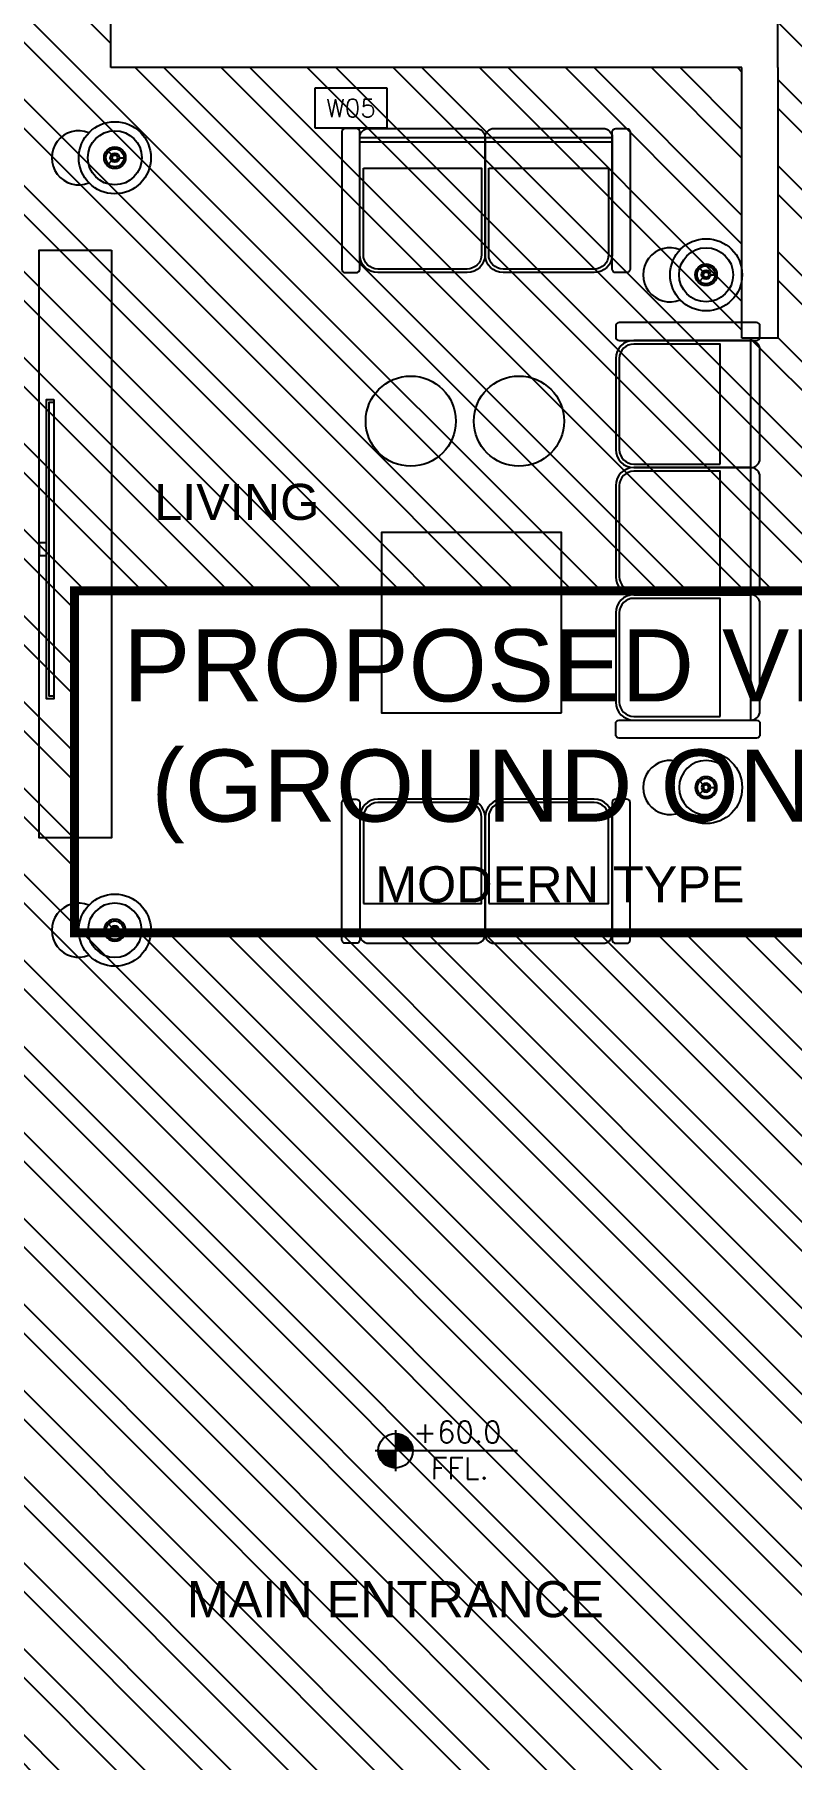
# Model space of a CAD drawing. Header units: centimetres. Extents: x -10658 to 14823, y -5448 to 3597.
# Drawn here: x -1282 to -863, y 1235 to 2191 of the extents above; entities that cross this region are included whole.
import ezdxf
from ezdxf.enums import TextEntityAlignment as Align

# ---------------------------------------------------------------- set-up
doc = ezdxf.new("R2010")
doc.units = ezdxf.units.CM
doc.header["$LTSCALE"] = 100
doc.header["$MEASUREMENT"] = 0
doc.header["$PDMODE"] = 35
for name, color, linetype in [('A0-01 FLOOR PLANS$0$FURNITURE', 111, 'Continuous'), ('A0-01 FLOOR PLANS$0$LVL', 2, 'Continuous'), ('A0-01 FLOOR PLANS$0$TEXT', 3, 'Continuous'), ('A0-01 FLOOR PLANS$0$TEXT-SCHED', 3, 'Continuous'), ('DIM IN', 1, 'Continuous'), ('HATCH', 8, 'Continuous'), ('M TXT', 2, 'Continuous'), ('SOURROUNDING$0$KERBSTONE', 11, 'Continuous'), ('TEXT', 3, 'Continuous')]:
    doc.layers.add(name, color=color, linetype=linetype)
doc.styles.add('A0-01 FLOOR PLANS$0$02-Ground$0$ATTRIBUTE', font='ROMANS.shx')
doc.styles.add('A0-01 FLOOR PLANS$0$A0-01 GROUND FLOOR PLAN - For Entry modification$0$ROMANS', font='romans')
doc.styles.add('A0-01 FLOOR PLANS$0$ART-PS-1', font='arial.ttf', dxfattribs={"height": 20})
doc.styles.add('A0-01 FLOOR PLANS$0$GRIDS$0$20', font='romans.shx')
doc.styles.add('ART', font='arial.ttf')
doc.dimstyles.new('A0-01 FLOOR PLANS$0$A0-01 GROUND FLOOR PLAN - For Entry modification$0$text', dxfattribs={"dimtxt": 18, "dimasz": 10, "dimexe": 10, "dimexo": 10, "dimgap": -6, "dimtad": 1, "dimtih": 1, "dimtoh": 1, "dimdec": 0, "dimdsep": 46, "dimtxsty": 'A0-01 FLOOR PLANS$0$A0-01 GROUND FLOOR PLAN - For Entry modification$0$ROMANS', "dimblk1": 'A0-01 FLOOR PLANS$0$A0-01 GROUND FLOOR PLAN - For Entry modification$0$_ARCHTICK', "dimblk2": 'A0-01 FLOOR PLANS$0$A0-01 GROUND FLOOR PLAN - For Entry modification$0$_ARCHTICK', "dimsah": 1, "dimcen": 25, "dimdle": 10, "dimse1": 1, "dimse2": 1, "dimsd1": 1, "dimsd2": 1, "dimclrd": 1, "dimclre": 1, "dimclrt": 2, "dimadec": 0, "dimazin": 0, "dimtfac": 1, "dimtdec": 0, "dimtmove": 2, "dimatfit": 3, "dimldrblk": 'A0-01 FLOOR PLANS$0$A0-01 GROUND FLOOR PLAN - For Entry modification$0$_ARCHTICK', "dimfxl": 1, "dimtolj": 1, "dimtzin": 0, "dimarcsym": 0})

# ---------------------------------------------------------------- blocks, each defined once
blk = doc.blocks.new('SOURROUNDING')
at = {"layer": 'SOURROUNDING$0$KERBSTONE', "lineweight": 13}
h = blk.add_hatch(dxfattribs=at)
h.set_pattern_fill('AR-HBONE', color=252, scale=5, angle=90)
h.set_pattern_definition([(135, (0, 0), (-28.2842712474619, 1.731912112470987e-15), [60, -20]), (225, (-14.142135625, 14.142135625), (-28.2842712474619, 3.9523581617213e-15), [60, -20])])
h.paths.add_polyline_path([(-174.9999999999995, 1001.388733368148), (-180.2372202335287, 999.4018025608985), (-174.9999999999998, 1003.262964355024), (-174.9999999999975, 1910.06746708433), (-189.1883495621125, 1904.684598388356), (-174.9999999999975, 1915.145016474309), (-174.9999999999975, 1965.254414543792), (-177.7862639594871, 1965.570847487486), (-174.9999999999973, 1966.160834471921), (-174.9999999999961, 2515.31407094349), (-190.9484910254077, 2509.26342828679), (-174.9999999999961, 2521.021517783776), (-174.9999999999959, 2569.633347105632), (-179.5464054227816, 2570.14967738592), (-174.9999999999961, 2571.112371539958), (-174.9999999999957, 2808.000000000006), (-890.000000000025, 2808.000000000006), (-890.000000000025, 3028), (-1810.000000000075, 3028), (-1810.000000000024, 2511.189775922623), (-1925.000000000019, 2511.189775922612), (-1925.00000000004, 1979.719852353628), (-1810.000000000056, 1979.719852353628), (-1809.999999999347, 775.0000000018035), (-3028, 775.0000000018031), (-3028, 650.0000000018035), (-2728, 650.0000000018035), (-2447.999999999999, 650.000000001804), (-2428, 650.0000000018035), (-1382.065571825893, 650.0000000018035), (-1382.065571825892, 25.00000000000011), (-1257.585336144932, 25.00000000000011), (-1257.065571825896, 25.00000000316902), (-857.0655718258947, 24.99999999999989), (-732.0659801441941, 25), (-732.065571825893, 667.9999999999965), (-175.0000000000002, 668.000000000032)])
h.paths.add_polyline_path([(-1685, 828.0000000000057), (-1685, 2129.719852353604), (-1770.000000000009, 2129.719852353604), (-1770.000000000009, 2361.189775922634), (-1685, 2361.189775922634), (-1685, 2748.000000000005), (-1220, 2748.000000000005), (-1219.999999999999, 2683.000000000005), (-890, 2683.000000000005), (-300, 2683.000000000006), (-300, 788.0000000000057), (-589.9999999999995, 788.0000000000057), (-589.9999999999997, 793.0000000000057), (-817, 793.0000000000055), (-817, 713.0000000000298), (-1286.116348528466, 712.9999999999948), (-1287.5, 828.0000000000058)], flags=16)
h.paths.add_polyline_path([(-1798.226780842823, 1621.662886067414), (-1726.107733223775, 1621.662886067414), (-1726.107733223775, 1641.162886067414), (-1798.226780842823, 1641.162886067414)], flags=16)
h.paths.add_polyline_path([(-1563.971165272614, 2964.650889992762), (-999.200087509995, 2964.650889992762), (-999.200087509995, 3018.338407045968), (-1563.971165272614, 3018.338407045968)], flags=16)
blk = doc.blocks.new('A0-01 FLOOR PLANS$0$Fur_Light-Table Lamp_D30_01')
for p, q in [((0, 2.5), (0, 5)), ((-3.535533905932425, -3.535533905932994), (-1.767766952966213, -1.76776695296644)), ((3.535533905932425, -3.535533905932994), (1.767766952966213, -1.767766952966326))]:
    blk.add_line(p, q)
for radius in [15, 6, 5, 2.5, 1.5]:
    blk.add_circle((0, 0), radius)
blk = doc.blocks.new('A0-01 FLOOR PLANS$0$Fur_TV_Mounted_75-Inch')
for points in [[(3.499999999961801, -4), (3.499999999961801, 0), (-3.499999999961801, 0), (-3.499999999961801, -4)], [(-81.5, -7.999999999934516), (-81.5, -5.5), (81.5, -5.5), (81.5, -7.999999999934516)]]:
    blk.add_lwpolyline(points)
blk.add_lwpolyline([(83, -7.999999999934516), (-83, -7.999999999934516), (-83, -4), (83, -4)], close=True)
blk = doc.blocks.new('A0-01 FLOOR PLANS$0$LIVING')
at = {"layer": 'A0-01 FLOOR PLANS$0$FURNITURE'}
for p, q in [((-1426.951265413451, 1928.799067504391), (-1357.451265413451, 1928.799067504391)), ((-1357.451265413451, 1928.799067504391), (-1286.951265413451, 1928.799067504391)), ((-1426.951265413451, 1491.881029467833), (-1357.451265413451, 1491.881029467833)), ((-1357.451265413451, 1491.881029467833), (-1286.951265413451, 1491.881029467833))]:
    blk.add_line(p, q, dxfattribs=at)
for points in [[(-1428.951265413451, 1936.301897560995), (-1434.951265413451, 1936.301897560995, 0.414213562373095), (-1436.951265413451, 1934.301897560995), (-1436.951265413451, 1858.299067504391, 0.414213562373095), (-1434.951265413451, 1856.299067504391), (-1428.951265413451, 1856.299067504391, 0.414213562373095), (-1426.951265413451, 1858.299067504391), (-1426.951265413451, 1934.301897560995, 0.414213562373095)], [(-1284.951265413451, 1936.301897560995), (-1278.951265413451, 1936.301897560995, -0.414213562373095), (-1276.951265413451, 1934.301897560995), (-1276.951265413451, 1858.299067504391, -0.414213562373095), (-1278.951265413451, 1856.299067504391), (-1284.951265413451, 1856.299067504391, -0.414213562373095), (-1286.951265413451, 1858.299067504391), (-1286.951265413451, 1934.301897560995, -0.414213562373095)], [(-1424.951265413451, 1914.299067504391), (-1359.451265413451, 1914.299067504391), (-1359.451265413451, 1866.299067504391, -0.4142135623730951), (-1367.451265413451, 1858.299067504391), (-1416.951265413451, 1858.299067504391, -0.414213562373095), (-1424.951265413451, 1866.299067504391)], [(-1355.451265413451, 1914.299067504391), (-1288.951265413451, 1914.299067504391), (-1288.951265413451, 1866.299067504391, -0.4142135623730951), (-1296.951265413451, 1858.299067504391), (-1347.451265413451, 1858.299067504391, -0.414213562373095), (-1355.451265413451, 1866.299067504391)], [(-1204.997169943838, 1820.683511742063), (-1204.997169943838, 1826.683511742063, 0.414213562373095), (-1206.997169943838, 1828.683511742063), (-1283.000000000442, 1828.683511742063, 0.414213562373095), (-1285.000000000442, 1826.683511742063), (-1285.000000000442, 1820.683511742063, 0.414213562373095), (-1283.000000000442, 1818.683511742063), (-1206.997169943838, 1818.683511742063, 0.414213562373095)], [(-1227.000000000442, 1750.183511742063), (-1227.000000000442, 1816.683511742063), (-1275.000000000442, 1816.683511742063, 0.4142135623730951), (-1283.000000000442, 1808.683511742063), (-1283.000000000442, 1758.183511742063, 0.414213562373095), (-1275.000000000442, 1750.183511742063)], [(-1227.000000000442, 1679.683511742063), (-1227.000000000442, 1746.183511742063), (-1275.000000000442, 1746.183511742063, 0.4142135623730951), (-1283.000000000442, 1738.183511742063), (-1283.000000000442, 1687.683511742063, 0.414213562373095), (-1275.000000000442, 1679.683511742063)], [(-1227.000000000442, 1610.183511742063), (-1227.000000000442, 1675.683511742063), (-1275.000000000442, 1675.683511742063, 0.4142135623730951), (-1283.000000000442, 1667.683511742063), (-1283.000000000442, 1618.183511742063, 0.414213562373095), (-1275.000000000442, 1610.183511742063)], [(-1204.997169943838, 1606.183511742063), (-1204.997169943838, 1600.183511742063, -0.414213562373095), (-1206.997169943838, 1598.183511742063), (-1283.000000000442, 1598.183511742063, -0.414213562373095), (-1285.000000000442, 1600.183511742063), (-1285.000000000442, 1606.183511742063, -0.414213562373095), (-1283.000000000442, 1608.183511742063), (-1206.997169943838, 1608.183511742063, -0.414213562373095)], [(-1428.951265413451, 1484.378199411228), (-1434.951265413451, 1484.378199411228, -0.414213562373095), (-1436.951265413451, 1486.378199411228), (-1436.951265413451, 1562.381029467833, -0.414213562373095), (-1434.951265413451, 1564.381029467833), (-1428.951265413451, 1564.381029467833, -0.414213562373095), (-1426.951265413451, 1562.381029467833), (-1426.951265413451, 1486.378199411228, -0.414213562373095)], [(-1424.951265413451, 1506.381029467833), (-1359.451265413451, 1506.381029467833), (-1359.451265413451, 1554.381029467833, 0.4142135623730951), (-1367.451265413451, 1562.381029467833), (-1416.951265413451, 1562.381029467833, 0.414213562373095), (-1424.951265413451, 1554.381029467833)], [(-1355.451265413451, 1506.381029467833), (-1288.951265413451, 1506.381029467833), (-1288.951265413451, 1554.381029467833, 0.4142135623730951), (-1296.951265413451, 1562.381029467833), (-1347.451265413451, 1562.381029467833, 0.414213562373095), (-1355.451265413451, 1554.381029467833)], [(-1284.951265413451, 1484.378199411228), (-1278.951265413451, 1484.378199411228, 0.414213562373095), (-1276.951265413451, 1486.378199411228), (-1276.951265413451, 1562.381029467833, 0.414213562373095), (-1278.951265413451, 1564.381029467833), (-1284.951265413451, 1564.381029467833, 0.414213562373095), (-1286.951265413451, 1562.381029467833), (-1286.951265413451, 1486.378199411228, 0.414213562373095)]]:
    blk.add_lwpolyline(points, format="xyb", close=True, dxfattribs=at)
for points in [[(-1426.951265413451, 1931.299067504391, -0.414213562373095), (-1421.951265413451, 1936.299067504391), (-1362.451265413451, 1936.299067504391, -0.414213562373095), (-1357.451265413451, 1931.299067504391), (-1357.451265413451, 1866.299067504391, -0.4142135623730951), (-1367.451265413451, 1856.299067504391), (-1416.951265413451, 1856.299067504391, -0.414213562373095), (-1426.951265413451, 1866.299067504391), (-1426.951265413451, 1931.299067504391), (-1357.451265413451, 1931.299067504391)], [(-1357.451265413451, 1931.299067504391, -0.414213562373095), (-1352.451265413451, 1936.299067504391), (-1291.951265413451, 1936.299067504391, -0.414213562373095), (-1286.951265413451, 1931.299067504391), (-1286.951265413451, 1866.299067504391, -0.4142135623730951), (-1296.951265413451, 1856.299067504391), (-1347.451265413451, 1856.299067504391, -0.414213562373095), (-1357.451265413451, 1866.299067504391), (-1357.451265413451, 1931.299067504391), (-1286.951265413451, 1931.299067504391)], [(-1210.000000000442, 1748.183511742063, 0.414213562373095), (-1205.000000000442, 1753.183511742063), (-1205.000000000442, 1813.683511742063, 0.414213562373095), (-1210.000000000442, 1818.683511742063), (-1275.000000000442, 1818.683511742063, 0.4142135623730951), (-1285.000000000442, 1808.683511742063), (-1285.000000000442, 1758.183511742063, 0.414213562373095), (-1275.000000000442, 1748.183511742063), (-1210.000000000442, 1748.183511742063), (-1210.000000000442, 1818.683511742063)], [(-1210.000000000442, 1677.683511742063, 0.414213562373095), (-1205.000000000442, 1682.683511742063), (-1205.000000000442, 1743.183511742063, 0.414213562373095), (-1210.000000000442, 1748.183511742063), (-1275.000000000442, 1748.183511742063, 0.4142135623730951), (-1285.000000000442, 1738.183511742063), (-1285.000000000442, 1687.683511742063, 0.414213562373095), (-1275.000000000442, 1677.683511742063), (-1210.000000000442, 1677.683511742063), (-1210.000000000442, 1748.183511742063)], [(-1210.000000000442, 1608.183511742063, 0.414213562373095), (-1205.000000000442, 1613.183511742063), (-1205.000000000442, 1672.683511742063, 0.414213562373095), (-1210.000000000442, 1677.683511742063), (-1275.000000000442, 1677.683511742063, 0.4142135623730951), (-1285.000000000442, 1667.683511742063), (-1285.000000000442, 1618.183511742063, 0.414213562373095), (-1275.000000000442, 1608.183511742063), (-1210.000000000442, 1608.183511742063), (-1210.000000000442, 1677.683511742063)], [(-1426.951265413451, 1489.381029467833, 0.414213562373095), (-1421.951265413451, 1484.381029467833), (-1362.451265413451, 1484.381029467833, 0.414213562373095), (-1357.451265413451, 1489.381029467833), (-1357.451265413451, 1554.381029467833, 0.4142135623730951), (-1367.451265413451, 1564.381029467833), (-1416.951265413451, 1564.381029467833, 0.414213562373095), (-1426.951265413451, 1554.381029467833), (-1426.951265413451, 1489.381029467833), (-1357.451265413451, 1489.381029467833)], [(-1357.451265413451, 1489.381029467833, 0.414213562373095), (-1352.451265413451, 1484.381029467833), (-1291.951265413451, 1484.381029467833, 0.414213562373095), (-1286.951265413451, 1489.381029467833), (-1286.951265413451, 1554.381029467833, 0.4142135623730951), (-1296.951265413451, 1564.381029467833), (-1347.451265413451, 1564.381029467833, 0.414213562373095), (-1357.451265413451, 1554.381029467833), (-1357.451265413451, 1489.381029467833), (-1286.951265413451, 1489.381029467833)]]:
    blk.add_lwpolyline(points, format="xyb", dxfattribs=at)
for points in [[(-1564.703908424443, 1868.806727627716), (-1564.703908424445, 1542.856315366957), (-1604.703908424445, 1542.856315366957), (-1604.703908424443, 1868.806727627716)], [(-1314.98383424241, 1612.116901890571), (-1314.98383424241, 1712.116901890571), (-1414.98383424241, 1712.116901890571), (-1414.98383424241, 1612.116901890571)]]:
    blk.add_lwpolyline(points, close=True, dxfattribs=at)
for centre, radius in [((-1562.793282742035, 1920.004495087636), 20), ((-1234.857613136904, 1855.101536109311), 20), ((-1398.654866121215, 1773.95090089657), 25), ((-1338.654866121215, 1773.95090089657), 25), ((-1234.857613136904, 1570.765487374815), 20), ((-1562.793282742035, 1491.658547907037), 20)]:
    blk.add_circle(centre, radius, dxfattribs=at)
for centre, start, end in [((-1582.793282742035, 1920.004495087636), 67.97568716307022, 292.0243128369298), ((-1254.857613136904, 1855.101536109311), 67.97568716307026, 292.0243128369297), ((-1254.857613136904, 1570.765487374815), 67.97568716307032, 292.0243128369297), ((-1582.793282742035, 1491.658547907037), 67.97568716307028, 292.0243128369297)]:
    blk.add_arc(centre, 15, start, end, dxfattribs=at)
for name, p, rotation in [('A0-01 FLOOR PLANS$0$Fur_Light-Table Lamp_D30_01', (-1562.793282742035, 1920.004495087636), 270), ('A0-01 FLOOR PLANS$0$Fur_Light-Table Lamp_D30_01', (-1234.857613136904, 1855.101536109311), 270), ('A0-01 FLOOR PLANS$0$Fur_TV_Mounted_75-Inch', (-1604.703908424439, 1702.95442759318), 90)]:
    blk.add_blockref(name, p, dxfattribs=dict(at, rotation=rotation))
at = {"layer": 'A0-01 FLOOR PLANS$0$FURNITURE', "xscale": -1, "rotation": 270}
for p in [(-1234.857613136904, 1570.765487374815), (-1562.793282742035, 1491.658547907037)]:
    blk.add_blockref('A0-01 FLOOR PLANS$0$Fur_Light-Table Lamp_D30_01', p, dxfattribs=at)
blk = doc.blocks.new('A0-01 FLOOR PLANS$0$02-Ground$0$A$C4F2068BA')
for p, q in [((0.4000000372320756, 0.6374428982243843), (0.4000000372320756, 0.1625566975845287)), ((1.815603450622268, 0.3999997979044565), (0.1625569369121478, 0.3999997979044565))]:
    blk.add_line(p, q)
at = {"color": 8, "const_width": 0.2}
for points in [[(0.4000000372320756, 0.2999997978986357, -0.4142135623730951), (0.3000000372262548, 0.3999997979044565, -0.4142135623730737)], [(0.4000000372320756, 0.4999997979102773, -0.4142135623730951), (0.5000000372233444, 0.3999997979044565, -0.4142135623730737)]]:
    blk.add_lwpolyline(points, format="xyb", dxfattribs=at)
blk.add_circle((0.4000000372320756, 0.3999997979044565), 0.2)
blk = doc.blocks.new('A0-01 FLOOR PLANS$0$02-Ground$0$123')
at = {"ltscale": 0.1}
blk.add_blockref('A0-01 FLOOR PLANS$0$02-Ground$0$A$C4F2068BA', (-0.4000000372320756, -0.3999997979044565), dxfattribs=at)
blk = doc.blocks.new('A0-01 FLOOR PLANS$0$02-Ground$0$LEVEL- PLAN')
at = {"layer": 'A0-01 FLOOR PLANS$0$LVL', "ltscale": 0.1}
blk.add_blockref('A0-01 FLOOR PLANS$0$02-Ground$0$123', (7.275957614183426e-12, -7.275957614183426e-12), dxfattribs=at)
at = {"layer": 'A0-01 FLOOR PLANS$0$LVL', "ltscale": 0.1, "style": 'A0-01 FLOOR PLANS$0$02-Ground$0$ATTRIBUTE', "width": 0.8, "flags": 4}
blk.add_attdef('%%P0.00', (0.2027841417951244, 0.09261878275742319), '', height=0.25, dxfattribs=at)
blk.add_attdef('LVL', text='', height=0.25, dxfattribs=at).set_placement((0.7450624139863216, -0.3271430782544904), align=Align.CENTER)
blk = doc.blocks.new('*D1827')
at = {"layer": 'A0-01 FLOOR PLANS$0$TEXT-SCHED', "color": 1, "lineweight": -2, "transparency": 16777216}
for p, q in [((-1186.741024930721, 2126.579783565332), (-1226.836263025959, 2126.579783565332)), ((-1226.836263025959, 2126.579783565332), (-1226.836263025959, 2104.579783565332)), ((-1186.741024930721, 2104.579783565332), (-1186.741024930721, 2126.579783565332)), ((-1226.836263025959, 2104.579783565332), (-1186.741024930721, 2104.579783565332))]:
    blk.add_line(p, q, dxfattribs=at)
at = {"layer": 'Defpoints', "color": 0, "transparency": 16777216}
blk.add_point((-1206.788643978351, 2115.579783565332), dxfattribs=at)
blk.add_point((-1206.788643978351, 2115.579783565332), dxfattribs=at)
blk.add_point((-1206.788643978351, 2115.579783565332), dxfattribs=at)
at = {"layer": 'A0-01 FLOOR PLANS$0$TEXT-SCHED', "color": 2, "transparency": 16777216, "insert": (-1206.78864397834, 2115.579783565332), "char_height": 8, "width": 47.14285714285714, "attachment_point": 5, "style": 'A0-01 FLOOR PLANS$0$A0-01 GROUND FLOOR PLAN - For Entry modification$0$ROMANS'}
blk.add_mtext('\\A1;{\\H1.25x;W05}', dxfattribs=at)
blk = doc.blocks.new('A0-01 FLOOR PLANS$0$A0-01 GROUND FLOOR PLAN - For Entry modification$0$_ARCHTICK')
at = {"color": 0, "linetype": 'ByBlock', "const_width": 0.15}
blk.add_lwpolyline([(-0.5, -0.5), (0.5, 0.5)], dxfattribs=at)
blk = doc.blocks.new('A0-01 FLOOR PLANS')
at = {"layer": 'A0-01 FLOOR PLANS$0$FURNITURE'}
blk.add_blockref('A0-01 FLOOR PLANS$0$LIVING', (225.0000000000255, 168), dxfattribs=at)
at = {"layer": 'A0-01 FLOOR PLANS$0$LVL'}
ref = blk.add_blockref('A0-01 FLOOR PLANS$0$02-Ground$0$LEVEL- PLAN', (-1182.123959551116, 1370.969789865428), dxfattribs=dict(at, xscale=47.80922768457422, yscale=47.80922768457422, zscale=47.80922768457422, rotation=359.9470003599919))
ref.add_attrib('%%P0.00', '+60.0', (-1172.424914479025, 1375.388852470696), dxfattribs={"layer": '0', "ltscale": 0.1, "height": 11.95230692114356, "rotation": 359.9470003600083, "style": 'A0-01 FLOOR PLANS$0$GRIDS$0$20'})
ref.add_attrib('LVL', 'FFL.', dxfattribs={"layer": '0', "ltscale": 0.1, "height": 11.95230692114356, "rotation": 359.9470003600083, "style": 'A0-01 FLOOR PLANS$0$GRIDS$0$20'}).set_placement((-1146.51758390551, 1355.296388729308), align=Align.CENTER)
at = {"layer": 'A0-01 FLOOR PLANS$0$TEXT', "style": 'A0-01 FLOOR PLANS$0$ART-PS-1'}
for s, p in [('LIVING', (-1315.984187476038, 1887.183205452517)), ('MAIN ENTRANCE', (-1297.912838704149, 1278.665488459797))]:
    blk.add_text(s, height=20, dxfattribs=at).set_placement(p)
at = {"layer": 'A0-01 FLOOR PLANS$0$TEXT-SCHED'}
dim = blk.add_linear_dim(base=(-1206.788643978351, 2115.579783565332), p1=(-1206.788643978351, 2115.579783565332), p2=(-1206.788643978351, 2115.579783565332), text='{\\H1.25x;W05}', dimstyle='A0-01 FLOOR PLANS$0$A0-01 GROUND FLOOR PLAN - For Entry modification$0$text', override={"dimtxt": 8, "dimgap": -6, "dimclrt": 2}, dxfattribs=at)
dim.commit()
dim.dimension.update_dxf_attribs({"geometry": '*D1827', "text_midpoint": (-1206.78864397834, 2115.579783565332), "dimtype": 128})

msp = doc.modelspace()

# ---------------------------------------------------------------- hatches: boundary and pattern name
at = {"layer": 'HATCH', "linetype": 'Continuous', "ltscale": 15}
h = msp.add_hatch(dxfattribs=at)
h.set_pattern_fill('ANSI32', color=1, scale=90, angle=90, style=0)
h.set_pattern_definition([(135, (100, 35), (-23.86485386504598, -23.86485386504598), []), (135, (100, 50.90990255), (-23.86485386504598, -23.86485386504598), [])])
h.paths.add_polyline_path([(-320.0000000000255, 2663.000000000005), (-870.0000000000255, 2663.000000000005), (-870.0000000000255, 2173.000000000006), (-870.0000000000255, 2023.000000000006), (-890.0000000000255, 2023.000000000006), (-890.0000000000255, 2173.000000000006), (-1240.000000000025, 2173.000000000006), (-1240.000000000025, 2728.000000000005), (-1487.555502369669, 2728.000000000014), (-1556.273638521247, 2728.000000000005), (-1665.000000000025, 2728.000000000005), (-1665.000000000025, 848.0000000000057), (-890.0000000000255, 848.0000000000057), (-890.0000000000255, 998.0000000000057), (-870.0000000000255, 998.0000000000055), (-870.0000000000255, 813.0000000000056), (-570.000000000025, 813.0000000000057), (-320.0000000000255, 808.0000000000058)])

# ---------------------------------------------------------------- linework, layer by layer
at = {"color": 6}
for p, q in [((-1240.000000000025, 2173.000000000006), (-1240.000000000025, 2728.000000000005)), ((-890.0000000000255, 2173.000000000006), (-1240.000000000025, 2173.000000000006)), ((-890.0000000000255, 2023.000000000006), (-890.0000000000255, 2173.000000000006)), ((-870.0000000000255, 2173.000000000006), (-870.0000000000256, 2023.000000000006)), ((-870.0000000000256, 2023.000000000006), (-890.0000000000255, 2023.000000000006))]:
    msp.add_line(p, q, dxfattribs=at)

# ---------------------------------------------------------------- block references
at = {"layer": 'DIM IN'}
msp.add_blockref('SOURROUNDING', (-4.547473508864641e-13, 0), dxfattribs=at)

# ---------------------------------------------------------------- next in the draw order: wipeouts: each hides what was drawn before it
msp.add_wipeout([(-1260.0874561902206, 1882.8558321515313), (-724.9125438098315, 1882.8558321515313), (-724.9125438098316, 1693.1441678484798), (-1260.0874561902208, 1693.1441678484798)]).dxf.layer = 'M TXT'

# ---------------------------------------------------------------- next in the draw order: linework, layer by layer
at = {"color": 6}
msp.add_lwpolyline([(-870.0000000000255, 2173.000000000006), (-870.0000000000255, 2663.000000000005), (-320.0000000000255, 2663.000000000005), (-320.0000000000255, 808.0000000000057), (-570.000000000025, 808.0000000000057), (-570.000000000025, 813.0000000000057), (-870.0000000000255, 813.0000000000057), (-870.0000000000255, 998.0000000000057), (-890.0000000000255, 998.0000000000057), (-890.0000000000255, 848.0000000000057), (-1665.000000000025, 848.0000000000057), (-1665.000000000025, 2728.000000000005), (-1561.914570445382, 2728.000000000005), (-1561.914570445382, 2748.000000000006)], dxfattribs=at)
at = {"layer": 'TEXT', "const_width": 5}
msp.add_lwpolyline([(-1260.08745619022, 1693.14416784848), (-1260.08745619022, 1882.855832151532), (-724.912543809831, 1882.855832151531), (-724.912543809831, 1693.14416784848)], close=True, dxfattribs=at)

# ---------------------------------------------------------------- next in the draw order: block references
at = {"layer": 'DIM IN'}
msp.add_blockref('A0-01 FLOOR PLANS', (99.99999999997408, 35), dxfattribs=at)

# ---------------------------------------------------------------- next in the draw order: texts
at = {"layer": 'TEXT', "attachment_point": 2, "style": 'ART'}
for s, insert, char_height in [('\\pt480;PROPOSED VILLA \\P(GROUND ONLY) ', (-991.0026447433195, 1861.540898029323), 40), ('\\pt240;MODERN TYPE', (-991.0026447433195, 1730.111386143713), 20)]:
    msp.add_mtext_dynamic_manual_height_columns(s, width=767.6358064295055, gutter_width=100, heights=[0], dxfattribs=dict(at, insert=insert, char_height=char_height))

doc.saveas('drawing.dxf')
